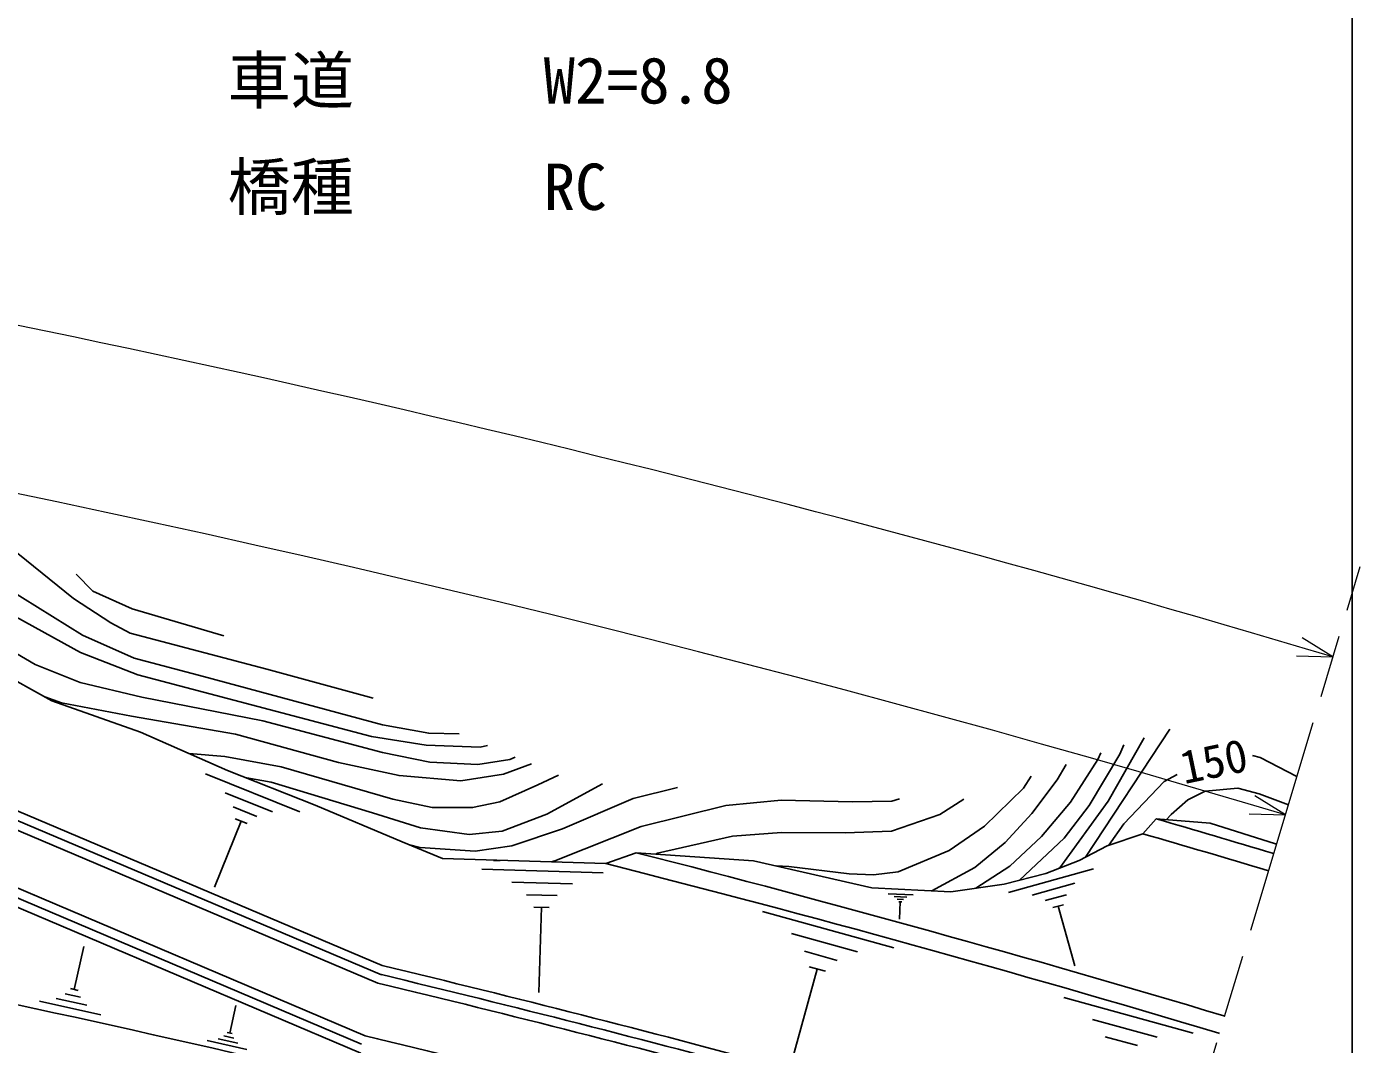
# Model space of a CAD drawing. Units: millimetres, scale not verified. Extents: x 0 to 700000, y -47500 to 447500.
# Drawn here: x 505598 to 579456, y 287239 to 343572 of the extents above; entities that cross this region are included whole.
import ezdxf
from ezdxf.enums import TextEntityAlignment as Align

# ---------------------------------------------------------------- set-up
doc = ezdxf.new("R2010")
doc.units = ezdxf.units.MM
doc.header["$LTSCALE"] = 1000
doc.linetypes.add('CHAIN', pattern=[18.5, 12, -1.5, 3.5, -1.5])
doc.layers.add('作業ﾚｲﾔ1', color=7, linetype='Continuous', lineweight=25)
doc.layers.add('作業ﾚｲﾔ3', color=7, linetype='Continuous', lineweight=25)
doc.styles.add('ＭＳ ゴシック', font='')
doc.styles.get('ＭＳ ゴシック').set_extended_font_data('MS Gothic')

msp = doc.modelspace()

# ---------------------------------------------------------------- linework, layer by layer
at = {"layer": '作業ﾚｲﾔ1'}
for p, q in [((579000, 20000), (579000, 370000)), ((506987, 306256), (502248, 308891)), ((491139, 306056), (525286, 291599)), ((511904, 304524), (506987, 306256)), ((525050, 290628), (490949, 305074)), ((525245, 291088), (491144, 305535)), ((516726, 302405), (511904, 304524)), ((564235, 297602), (568909, 304678)), ((524343, 287712), (490379, 302129)), ((515494, 302217), (520722, 300104)), ((521581, 300486), (516726, 302405)), ((524148, 287252), (490184, 301669)), ((490189, 301147), (524108, 286740)), ((516590, 301166), (519204, 300110)), ((517032, 300379), (518339, 299851)), ((526399, 298455), (521581, 300486)), ((517475, 299592), (515996, 295932)), ((517148, 299724), (517801, 299460)), ((567419, 298895), (568146, 299725)), ((568146, 299725), (571139, 299473)), ((571139, 299473), (574758, 298345)), ((526399, 298455), (528620, 297516)), ((565429, 298221), (567419, 298895)), ((537676, 297244), (539361, 297847)), ((539361, 297847), (545844, 297402)), ((563879, 297418), (565429, 298221)), ((574664, 297804), (574600, 297819)), ((574822, 298327), (574758, 298345)), ((528620, 297516), (537676, 297244)), ((530805, 296942), (537530, 296740)), ((531448, 297409), (531820, 297420)), ((545844, 297402), (552405, 295901)), ((559977, 295644), (564686, 296954)), ((562032, 296697), (563879, 297418)), ((532466, 296219), (535828, 296118)), ((559740, 296099), (562032, 296697)), ((574376, 296846), (574313, 296861)), ((533287, 295521), (534968, 295471)), ((552405, 295901), (556787, 295679)), ((553307, 295575), (554687, 295505)), ((556787, 295679), (559740, 296099)), ((561285, 295501), (563640, 296156)), ((562005, 295194), (563182, 295521)), ((533687, 294836), (534527, 294811)), ((534107, 294823), (533966, 290116)), ((553645, 295420), (554335, 295385)), ((553811, 295273), (554156, 295256)), ((553890, 295131), (554062, 295122)), ((553976, 295126), (553927, 294161)), ((562431, 294805), (563019, 294968)), ((562725, 294886), (563642, 291590)), ((546341, 294597), (553624, 292588)), ((547961, 293366), (551602, 292362)), ((508230, 290275), (508760, 292654)), ((548670, 292387), (550491, 291885)), ((549380, 291407), (547973, 286309)), ((548924, 291533), (549835, 291282)), ((508443, 290227), (508018, 290322)), ((509703, 288876), (506303, 289633)), ((508929, 289406), (507229, 289784)), ((508579, 289840), (507730, 290029)), ((563034, 289831), (570195, 287856)), ((516844, 287859), (517185, 289393)), ((571950, 288803), (571902, 288814)), ((564627, 288621), (568207, 287634)), ((517793, 286958), (515602, 287445)), ((517294, 287299), (516199, 287543)), ((517069, 287579), (516521, 287701)), ((516981, 287829), (516707, 287890)), ((565324, 287658), (567114, 287165)), ((571615, 287856), (571661, 287846))]:
    msp.add_line(p, q, dxfattribs=at)
at = {"layer": '作業ﾚｲﾔ1', "linetype": 'CHAIN', "lineweight": 13}
msp.add_line((546678, 205000), (579456, 313692), dxfattribs=at)
at = {"layer": '作業ﾚｲﾔ1', "lineweight": 13}
for p, q in [((577929, 308683), (576227, 309733)), ((575930, 308742), (577929, 308683)), ((575307, 299936), (573606, 300987)), ((573308, 299995), (575307, 299936))]:
    msp.add_line(p, q, dxfattribs=at)
at = {"layer": '作業ﾚｲﾔ1'}
for points in [[(484642, 315500), (488332, 316997), (491063, 317848), (493644, 318014), (495327, 317653), (497532, 316856), (500357, 315384), (504538, 312466), (508698, 309896), (511548, 308624), (515389, 307600), (525298, 304933), (527863, 304462), (529550, 304427)], [(531122, 303772), (530712, 303689), (527717, 303804), (524704, 304278), (511752, 307692), (508577, 308928), (503903, 311485), (499220, 314477), (496824, 315795), (493088, 316639), (491147, 316471), (489082, 315819), (487613, 315237)], [(532657, 303132), (532356, 303013), (530592, 302733), (527920, 302859), (525299, 303400), (518668, 305152), (511982, 306463), (508562, 307269), (506062, 308268), (502303, 310456), (498584, 312972), (496123, 314285), (494210, 314853), (492763, 315058), (490485, 314752), (490235, 314654)], [(524796, 306407), (518895, 307997), (512389, 309721), (511336, 310004), (510255, 310572), (508183, 311926), (505101, 314414), (504291, 314950)], [(516513, 309858), (511439, 311345), (509258, 312330), (508339, 313263)], [(533552, 302760), (531997, 302189), (529647, 301828), (526226, 302111), (522861, 302846), (517167, 304405), (511403, 305411), (507526, 306146), (506612, 306469)], [(566364, 303816), (566139, 303308), (564438, 300453), (563048, 298646), (560583, 296319)], [(567487, 304196), (565494, 300706), (562806, 297015), (562778, 296988)], [(535043, 302138), (533907, 301596), (531807, 300668), (530294, 300344), (528055, 300352), (525872, 300814), (519694, 302599), (516565, 303177), (514592, 303343)], [(565084, 303383), (564911, 303013), (563412, 300644), (561804, 298736), (560039, 297102), (558169, 295876)], [(575947, 302056), (573911, 303114), (573490, 303220)], [(561232, 302079), (560807, 301413), (558651, 299317), (556690, 297963), (553855, 296793), (552489, 296618), (551151, 296668), (547810, 297081), (547117, 297111)], [(555733, 295733), (558108, 297021), (559780, 298411), (561273, 300014), (562671, 301885), (563160, 302731)], [(569318, 302179), (568599, 301791), (566361, 299449), (565532, 298256)], [(517788, 301988), (519139, 301748), (524752, 300045), (527402, 299220), (530107, 298847), (531923, 299031), (534411, 299988), (537480, 301661)], [(541636, 301451), (539190, 300841), (535268, 299167), (532462, 298224), (530441, 297925), (527394, 298135), (526751, 298306)], [(575476, 300494), (573852, 301103), (572675, 301415), (570863, 301256), (569906, 300774), (568972, 299957), (568727, 299676)], [(534639, 297335), (534855, 297392), (539636, 299291), (544327, 300461), (547373, 300762), (551330, 300668), (553511, 300705), (553940, 300830)], [(540436, 297773), (540540, 297813), (544691, 298756), (547406, 298970), (550923, 298944), (553496, 299047), (556172, 299968), (557495, 300814)]]:
    msp.add_lwpolyline(points, dxfattribs=at)
at = {"layer": '作業ﾚｲﾔ1', "lineweight": 13}
for radius, end in [(847813, 86.84735), (838682, 97.83478)]:
    msp.add_arc((334497, -503430), radius, 73.31378, end, dxfattribs=at)
at = {"layer": '作業ﾚｲﾔ1'}
for centre, radius, start, end in [((334474, -503423), 836450, 73.31694, 73.77793), ((334474, -503423), 835450, 73.31694, 73.80989), ((334474, -503423), 827050, 73.31694, 75.6567), ((334474, -503423), 826050, 73.31694, 75.75957), ((334474, -503423), 817100, 73.31694, 76.50401), ((334474, -503423), 817600, 73.31694, 76.50384), ((334474, -503423), 811000, 73.31694, 78.33033), ((334474, -503423), 816600, 73.31694, 76.50401), ((334474, -503423), 794500, 73.31739, 86.92469), ((350171, -506542), 804690, 75.895, 81.62688), ((350171, -506542), 804290, 75.895, 81.62688), ((350171, -506542), 803690, 75.895, 81.62688), ((350171, -506542), 802440, 75.895, 81.62688), ((334474, -503423), 813600, 73.31694, 76.50451)]:
    msp.add_arc(centre, radius, start, end, dxfattribs=at)

# ---------------------------------------------------------------- texts
at = {"layer": '作業ﾚｲﾔ1', "style": 'ＭＳ ゴシック'}
msp.add_text('150', height=1833, rotation=11.803, dxfattribs=at).set_placement((571335, 302917), align=Align.MIDDLE_CENTER)
at = {"layer": '作業ﾚｲﾔ3', "style": 'ＭＳ ゴシック'}
for s, p in [('車道\u3000\u3000\u3000W2=8.8', (516725, 338548)), ('橋種\u3000\u3000\u3000RC', (516725, 332657))]:
    msp.add_text(s, height=2566, dxfattribs=at).set_placement(p, align=Align.BOTTOM_LEFT)

doc.saveas('drawing.dxf')
